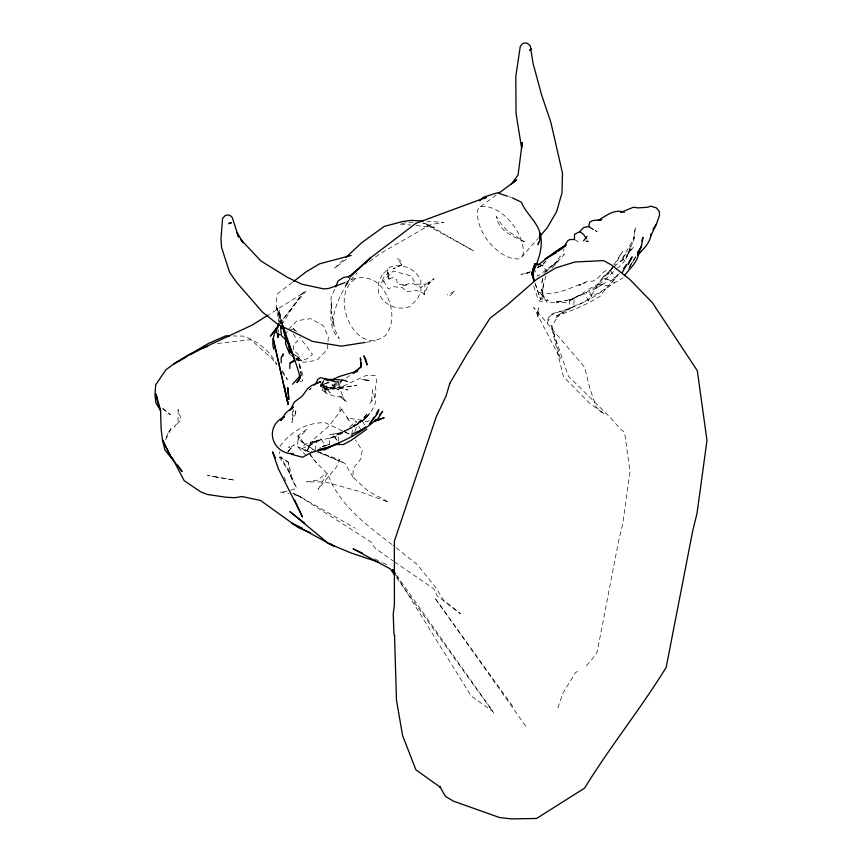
<?xml version="1.0" encoding="UTF-8"?>
<svg xmlns="http://www.w3.org/2000/svg" width="862" height="862" viewBox="0 0 862 862"><rect width="100%" height="100%" fill="white"/><g stroke="black" fill="none" stroke-linecap="round" stroke-linejoin="round"><path stroke-width="0.65" stroke-dasharray="4.31 3.23" d="M339.412 384.021L340.792 391.132L344.057 399.246L346.826 402.338L339.359 395.949L344.25 397.716L334.359 396.175L325.642 393.029L324.058 387.975L326.138 392.9L327.183 384.463L324.058 387.975L330.415 392.522L326.138 392.9L322.485 390.227L322.496 386.995L324.715 383.752L328.25 381.974M320.729 383.989L320.718 386.154L325.286 389.505L328.864 390.077L343.421 386.876L356.663 385.562L339.865 387.684L366.124 375.476L375.035 375.347L376.737 380.788L375.347 386.596L376.069 390.906L375.304 396.498L369.744 403.599L371.641 399.677L372.696 389.818L375.843 401.53C369.949 420.764 348.614 432.218 329.823 434.75L344.391 431.959L357.741 424.061L366.619 417.402L369.981 419.04M309.146 453.25L312.669 458.692L326.439 472.979L318.003 480.059L306.441 481.923L325.039 481.88L359.379 491.491L388.73 502.201L368.44 491.362L353 477.16L353.161 468.616L360.758 459.004L362.234 450.61L355.489 439.976M338.378 441.279L338.615 433.748L344.391 431.959C332.56 440.547 317.065 438.284 304.588 444.663L302.077 448.649L306.721 452.087L310.773 441.926L306.721 452.087M278.792 321.914L279.159 310.191L280.247 323.153M614.283 266.584L624.702 257.943L620.823 261.024L625.995 253.547L633.548 247.157L624.702 257.943L620.414 261.639L634.464 237.513L627.924 254.602L630.262 249.969L630.413 245.638C628.71 254.15 624.939 263.061 617.494 268.05M290.677 490.37L296.733 488.118L289.147 472.29L279.536 457.075L279.784 451.699M306.301 455.782L297.562 446.71L298.112 435.698L307.087 428.964L298.112 439.167L315.169 450.772M278.264 332.301L278.426 329.715M315.503 450.104L316.214 440.945L321.084 438.898L324.888 445.492L329.596 444.48L320.761 447.119L324.888 445.492L319.026 448.38M329.273 444.76L329.801 438.349L343.992 431.463L352.892 436.409M338.626 381.629L338.227 386.262L342.882 379.248M424.115 294.556L425.02 284.104L415.7 284.244L411.293 276.034L393.331 270.959L381.015 283.189L384.355 276.174L388.385 272.877L388.934 279.299L387.34 269.084L388.439 279.008L393.255 277.478L396.606 279.428L397.36 284.072L406.853 284.902L402.317 285.936L411.379 282.779L421.173 287.434L434.168 278.674L427.358 285.354L429.621 281.723L424.115 294.556L423.953 293.63L421.033 292.046L415.904 290.289L406.853 291.798L402.317 287.606L393.18 286.658L388.234 288.921L383.967 281.508L381.015 283.189M542.844 289.115L541.886 299.523L543.405 284.643L545.937 276.142M351.901 434.232L352.924 425.796L361.921 420.02L367.848 413.178L357.741 424.061L353.377 426.55L366.619 417.402M543.405 284.643L542.09 295.181L547.208 302.357C561.949 302.831 576.667 298.726 589.048 290.699C599.726 285.085 608.087 276.982 616.459 268.804M335.07 383.008L334.251 387.878L338.885 389.883L325.297 387.081L321.138 384.915L324.446 379.151M542.618 278.889L541.595 284.341L542.844 278.275M563.532 251.057L564.007 248.87M522.76 256.133C527.275 235.994 501.835 203.669 480.662 206.578L478.054 209.186C473.54 229.324 498.979 261.649 520.152 258.74L537.565 239M293.446 328.605L290.041 330.232L293.446 328.605L296.787 331.827M557.919 707.907L562.735 693.522L575.363 672.726L579.49 670.248M322.485 390.227L324.715 383.752L328.325 382.071M354.832 431.463L357.741 424.061L361.921 420.02L365.607 426.809M334.607 289.352L330.943 297.702L331.708 313.833L331.32 301.42C330.911 313.833 328.627 329.812 339.391 338.712L335.146 330.265L332.258 316.58L333.12 325.793C332.473 308.057 341.783 292.671 350.252 277.823L344.768 286.69L357.224 272.758M286.421 332.98L287.229 331.191M625.855 258.697L630.262 249.969M321.181 385.023L324.608 379.064M281.852 324.726L293.252 306.366L303.381 292.261L279.945 323.487M597.722 284.956L588.455 300.332L573.833 306.172L556.367 316.042C571.657 310.88 586.494 304.792 600.221 296.216C605.372 287.477 614.434 282.714 623.043 277.995M635.703 256.445L629.766 266.186L634.367 259.559M612.505 266.692L607.753 274.407L613.959 266.056M635.671 257.35L627.989 269.612L632.708 263.384M613.938 264.526L622.547 251.553L614.725 265.14M280.128 323.595L287.057 313.994L305.579 291.572L269.278 314.361M552.251 267.931L564.459 254.042L559.901 256.531L554.492 264.58L557.714 261.078L537.823 276.217L534.235 269.483M320.707 386.004L324.209 381.543L320.718 386.154L328.864 390.077L334.467 387.415L343.421 386.876L325.286 389.505L337.818 387.825L347.946 389.969L337.818 387.825L326.105 387.383L328.875 387.641L321.138 384.915M337.344 384.021L334.251 387.878L325.297 387.081L321.968 383.03M586.483 665.679L592.948 658.202L597.258 651.607L618.668 540.722L622.623 524.656L630.003 471.783L624.584 432.368L620.36 429.039L610.63 417.876L568.392 376.166L551.044 325.427L563.425 376.694L589.748 403.341L604.413 414.191L596.267 407.37L589.759 387.932L584.587 367.169L533.707 307.432L560.386 358.872L551.939 325.836L559.19 314.382L555.925 317.895L560.149 314.382L573.833 306.172L574.146 297.627L584.285 293.274L588.455 300.332L606.061 288.759M288.727 451.138L294.244 444.846L290.753 447.141L287.94 452.033L289.072 446.247L292.272 451.72M543.254 264.289L546.842 260.292L543.168 263.341M280.031 446.322C290.516 431.571 307.055 422.143 325.297 422.757L352.784 435.719M612.656 268.254L610.21 270.765L606.202 270.528L603.615 272.015L597.054 278.738L592.647 281.238L588.078 280.969L579.016 285.365L585.481 282.477C570.644 287.089 554.374 297.595 538.459 291.787L542.424 295.17L544.245 298.823L541.25 288.91L542.09 295.181L548.415 300.439L539.827 301.377L537.576 297.789L532.975 283.803M288.501 329.424L297.121 320.686L310.352 318.638L322.28 324.942L324.263 327.183L328.357 337.182L327.474 348.011L326.245 350.694L316.763 360.305L303.532 362.352L295.946 358.344M311.268 388.008L309.404 389.893L311.15 388.202M450.115 295.688L455.017 290.86L447.238 294.901M343.195 260.055L334.402 268.297L346.998 258.665M545.657 271.789L557.714 261.078L543.836 273.426L546.68 270.086L539.946 266.099M619.476 273.685L610.598 281.314L602.764 277.618L610.802 270.894L614.541 277.844L619.8 274.041M355.004 279.126C328.303 296.119 355.931 358.711 385.777 335.221C395.626 322.237 392.404 303.672 384.075 290.742C376.295 276.95 359.163 274.041 346.222 282.24M296.075 358.904L302.745 354.939M292.455 282.337L277.995 293.285C274.601 302.777 276.767 312.938 279.471 322.323M369.496 261.52L380.034 253.633L430.138 224.756L443.811 222.385L426.949 221.319M480.662 206.578L496.523 194.823M309.296 451.354L302.077 448.649L320.761 440.051L316.214 440.945L308.262 446.785L311.376 443.574L313.563 439.383L328.799 426.151L342.031 408.944L339.897 411.896L340.059 407.026L349.918 421.475L346.869 417.844L361.393 420.236L366.759 421.895L369.938 420.031M346.147 378.095L352.773 373.548M335.232 383.892L331.073 386.715L342.796 380.239M537.285 267.662L539.493 266.39L537.231 267.694M530.41 271.605L525.874 274.224L529.548 272.123L521.014 274.439L529.548 272.123M537.543 267.554L542.112 264.946M316.214 440.945L311.376 443.574L321.084 438.898M295.817 360.025L298.112 358.818L300.633 358.678L296.172 359.928M357.741 424.061L343.981 431.248L348.367 428.554L355.898 420.807L360.618 429.438M329.801 438.349L339.456 433.737M296.205 359.713L298.112 358.818L296.032 359.691M296.884 360.618L302.045 360.628L307.443 358.614L312.475 354.39L299.696 337.15M300.116 381.694L302.648 380.853L298.198 357.245L293.823 354.379M556.367 302.346L560.893 301.334L556.313 301.883L565.397 302.756L575.266 298.198L569.771 299.976L564.373 300.569M366.458 342.225L375.638 340.846M401.53 223.409L406.519 222.773M217.515 343.453L250.616 339.714L271.39 357.913L276.68 364.367C269.731 350.478 257.943 341.503 243.741 336.126L233.386 335.975M287.068 491.372L279.988 492.008L289.05 493.786M409.019 222.45L414.094 222.105M400.399 224.131L410.872 225.09M416.098 225.575L434.416 227.256L423.932 223.075M585.848 241.328L588.153 241.769L587.475 238.472M294.233 494.799L298.112 495.564L355.295 528.244M508.763 196.655L511.317 197.517M423.662 222.978L427.961 224.702L473.421 250.767L422.8 222.978M353 477.16L344.929 463.368L317.431 451.99L339.682 459.694L336.46 467.032L318.089 489.325L327.495 473.055C338.152 504.507 366.738 525.044 391.951 544.493M297.562 446.71L307.734 451.074L316.235 462.592M293.177 493.409L300.644 497.018L292.757 493.355M317.949 451.429L344.929 463.368M585.934 240.757L588.153 241.769M374.464 558.856L381.597 562.196M382.782 562.757L388.73 565.547M606.87 278.771L614.434 282.768M595.233 230.596L597.194 231.716L595.179 230.445M279.536 457.075L288.371 462.247L292.595 480.737L296.733 488.118M575.407 240.078L578.154 241.78M311.818 448.714L314.027 450.104M302.045 360.628L298.112 358.139L298.112 354.314L293.576 350.328L293.436 344.229L297.627 341.244L293.371 333.831M298.112 495.564L370.541 541.573L375.089 548.21L393.395 561.076M294.976 355.144L298.198 357.245M303.693 442.939L298.112 439.167L298.112 435.698L303.693 442.939L313.1 449.35M394.473 561.83L433.942 588.94L437.282 596.008L460.427 613.647L443.747 600.448L435.644 587.302L417.003 564.276L392.997 545.323M162.95 408.879L170.32 414.633L162.034 407.845M290.289 354.562L291.604 356.049M334.467 387.415L330.609 382.502L324.715 383.752L328.864 390.077M293.403 328.756L294.976 330.846M512.696 706.269L434.707 597.775L525.712 726.181M396.52 577.626L493.904 713.23M282.025 371.888L287.38 379.42L282.24 370.574M396.391 574.986L492.913 711.516L471.331 696.162L396.789 576.376M334.122 436.291L338.755 443.176M334.693 436.581L337.085 440.547M284.201 477.192L285.861 480.802M535.216 283.738L540.689 299.62L535.194 283.523M302.896 375.412L298.866 362.428L300.795 373.602M292.455 407.629L293.716 411.885L291.981 422.703L292.854 416.982L292.229 407.866M282.714 324.662L281.421 319.77L282.779 324.963M282.165 324.565L276.767 307.756L280.462 314.695L282.1 324.468M280.495 320.589L280.743 322.797M178.111 409.569L178.014 421.669L174.35 427.024L181.192 419.632L178.111 409.569M537.845 312.647L537.78 318.132L538.405 307.906L537.845 312.647M569.771 299.976L569.06 309.135C562.121 312.206 552.941 310.794 548.275 318.035L547.101 323.088L551.281 314.845C564.869 308.919 580.589 306.743 592.032 296.022L584.285 291.873L579.587 295.213L569.771 299.976M635.38 227.579L633.182 241.963L635.38 227.579M295.634 412.025L294.707 416.734L295.882 410.818L295.634 412.025M167.605 433.597L165.439 440.277L171.71 427.293L167.605 433.597M382.189 274.762L378.644 282.402L378.644 293.037C383.946 305.245 397.479 311.096 409.978 306.495L417.37 299.028L420.915 291.388L420.915 280.753C415.624 268.545 402.091 262.695 389.592 267.306L382.189 274.762M369.647 413.167L366.458 417.564L362.18 420.958L369.647 413.167M603.066 276.939L597.571 284.525L587.916 289.6L592.162 296.054C602.473 291.636 611.783 284.6 617.677 274.903L609.057 285.624L597.571 284.525L610.156 270.614L603.066 276.939M605.458 282.671L592.614 290.182L605.458 282.671M401.746 264.785L393.255 268.869L401.746 264.785L401.132 261.121L397.522 258.729L401.746 264.785M366.124 380.023L361.544 379.549L370.606 380.562L366.124 380.023M216.556 477.042L207.494 475.501L234.679 480.22L216.556 477.042M524.225 241.716C512.815 236.231 498.398 230.951 496.49 216.524L501.156 223.84L507.093 230.52L524.225 241.716M288.371 462.247L280.57 456.623L289.481 472.301L292.595 480.737L289.147 472.29L288.371 462.247M280.096 315.136L276.508 307.669L280.646 320.642L280.096 315.136"/><path stroke-width="1.29" d="M300.051 374.97L300.051 378.321C296.754 360.284 286.507 344.347 283.113 326.267M278.663 325.825L278.749 323.218M512.384 197.904L521.359 202.171C525.939 213.571 536.627 220.995 540.086 233.214L539.806 240.412L538.093 244.646L538.534 242.103M361.275 362.6L361.038 366.921L353.829 372.729L361.038 366.921L360.37 357.892L360.822 360.251M278.178 333.594L277.93 337.473L278.243 333.766M289.707 368.43L290.074 363.042L293.953 360.553M285.925 338.992L285.537 343.809L289.621 353.819M299.782 375.185L299.383 378.881L296.873 382.631L299.459 379.539M539.203 238.3L539.871 234.486M637.557 255.583L640.746 251.607L637.384 255.012C643.429 249.226 650.336 242.782 651.079 233.958M282.671 356.394L283.221 353.851L281.12 357.87L281.292 362.74M537.759 265.162C547.165 258.266 556.098 250.422 566.183 244.808L564.718 245.595L567.681 240.81L569.954 239.496L574.491 239.507L574.523 234.302L579.749 231.673L583.574 227.557L588.66 226.555L589.748 222.159L592.614 220.597L601.676 219.573L599.413 220.316M534.354 281.044L531.811 273.62L534.925 263.75L531.811 273.62L534.375 281.292M449.835 383.299L467.139 353.916L490.09 318.143L507.19 304.997L536.66 279.31L555.85 267.899L574.976 261.983L603.626 260.615L611.546 265.054L629.454 279.105L652.491 302.831L697.326 370.725L706.969 440.514L697.035 513.267L692.789 530.518L666.207 667.296C640.789 708.779 610.005 746.6 584.63 788.105L536.573 818.48L511.446 818.9L499.4 817.499L453.347 801.11L445.535 796.466L439.685 786.392L440.622 787.459L415.893 769.798L402.565 735.491L396.477 700.063L394.527 635.531L394.645 636.113L393.902 633.258L393.223 614.067L394.419 604.919L394.343 541.196L436.258 416.831L445.977 396.24L449.878 383.17M641.888 240.951L642.966 237.309L641.371 246.737L637.6 254.075L641.242 246.651L637.578 253.191M650.659 236.274L656.424 224.066L659.516 215.349L659.311 211.459L656.251 207.807L650.745 206.19L646.985 207.343L638.074 207.882L633.387 207.246L620.575 212.537M637.643 254.333L638.99 250.659L637.406 253.482M637.492 254.021L638.764 250.691C638.936 261.8 629.896 267.77 624.444 275.818M533.072 272.704C538.244 260.292 543.814 246.834 540.086 233.214M335.598 286.938L338.087 280.904L343.421 277.532L351.103 276.012L370.563 257.824L415.915 223.312L486.243 197.366L484.153 198.68M278.857 324.252L276.68 329.144L276.68 332.969L279.988 334.887M622.353 272.37L626.76 264.451L623.679 268.513M374.097 417.1L369.367 424.513L377.513 413.523L378.827 409.687L376.123 413.922M652.9 229.475L656.424 224.066M278.954 325.103C274.342 331.881 271.121 341.158 273.836 349.304M278.588 325.728L270.474 336.126L279.159 324.532M583.552 240.886L587.033 236.285M375.951 419.385L374.474 421.227C355.963 436.549 333.993 446.247 310.988 452.604L311.699 452.259L302.637 457.237L293.145 454.78L290.02 453.132M540.172 235.972L547.144 227.913L556.604 211.664L561.992 192.926L562.477 173.079L550.764 122.016L541.724 95.294L533.082 63.519L530.27 45.783L527.167 43.208L523.913 43.1L521.952 44.167L520.239 46.677L515.788 76.502L516.047 113.385L521.639 148.296L522.243 142.521L518.084 174.921L511.295 184.166L516.618 179.953L498.645 193.26M379.657 414.762L382.674 411.271L377.825 418.943L374.474 421.227L384.161 417.704L375.132 420.882L379.56 419.535L377.114 419.503M365.229 263.794L370.563 257.824L348.42 277.295L352.633 274.138M292.541 384.215L300.159 375.778M314.048 385.185L315.912 383.299L317.916 379.118L320.761 377.631L335.264 381.791L338.885 382.103M479.671 200.857L483.237 197.301L497.277 192.786L507.481 196.224M346.125 257.307L361.749 242.664L384.193 226.447L402.317 221.577L411.379 220.338L423.059 221.071M366.792 429.136L351.34 440.267L343.421 444.544L334.359 444.447M293.511 281.529L306.139 271.853L319.651 263.783L351.19 255.454M558.382 251.144L565.429 245.81L544.946 259.074L556.367 252.674M365.607 426.809L361.297 429.966L351.901 434.232M268.136 315.083L252.254 325.049L189.371 354.401L173.822 363.936L165.87 369.82L155.677 384.861L155.031 394.947L155.817 402.759L160.558 410.538L161.129 428.985L162.487 440.029L164.857 449.856L182.119 471.557L177.626 465.124M598.25 220.413C606.32 215.705 614.207 208.647 624.325 212.246M294.298 360.607L290.074 363.042L294.664 360.628M329.823 447.033L325.297 449.63L317.949 449.986M186.58 356.782L173.822 363.936L207.494 343.981L225.618 335.878L229.507 335.921M190.071 354.832L200.512 348.97L207.688 346.362M353.786 373.03L357.827 370.962L338.885 376.619L331.795 380.185M316.386 383.116L320.761 381.769L311.699 385.454L307.529 388.719L302.271 396.111L294.308 402.101L290.138 410.161L293.339 406.864L285.785 412.887L280.807 420.473L284.525 416.594C263.524 426.571 271.81 453.908 293.554 453.908M331.945 380.39L334.359 379.269L331.816 379.84M329.058 447.324L338.885 443.521M344.962 282.682L328.648 288.468L323.67 288.899L301.765 284.158L287.477 277.402L260.841 260.917L240.789 239.474L243.159 242.89L237.061 232.46L238.602 237.082L232.277 217.569L230.994 216.093L228.57 214.983L225.585 215.274L222.59 218.237L220.963 238.989L221.556 247.426L229.669 272.532L236.813 282.574L262.371 312.012L277.65 324.198L312.507 341.406L341.287 346.158L365.154 342.429M320.761 448.811L329.823 447.335M535.561 263.653L542.769 265.604M378.72 562.207L351.19 553.027L328.659 543.62L289.88 511.619L304.706 523.234M347.375 381.521L343.421 380.002L324.446 379.151L327.819 380.541M310.471 532.77L298.112 527.469L260.539 500.477L242.039 496.534L234.679 497.708L226.555 497.299L207.494 494.497L200.76 491.911L184.112 480.597L172.217 457.7M362.579 553.264L353.075 548.803L390.238 568.877L394.947 575.439M302.476 528.277L291.668 523.126L334.359 546.465L331.18 543.976M588.66 226.555L593.271 229.475M292.832 353.754L289.621 351.653L288.134 342.063M579.749 231.673L583.725 234.55L586.257 238.677M287.283 341.244L281.346 335.512L280.559 326.213L281.691 328.422M394.839 572.81L392.522 569.523L395.367 574.092M366.048 359.766L363.915 355.844L367.093 364.992L366.307 361.07M275.355 457.937L272.597 451.925L278.254 468.572L302.443 516.909L294.707 500.057M285.57 336.018L282.499 325.858M290.311 348.151L294.459 359.325L283.048 325.879M288.565 343.281L289.847 346.912L285.591 338.292L282.413 325.717M284.794 388.417L284.244 385.788L288.091 404.213L286.162 395.001M533.072 276.357L533.535 278.846L533.362 267.942M632.008 257.016L628.193 264.031L632.008 257.016M531.111 48.994L529.839 50.341L531.111 48.994M231.307 222.698L228.635 223.614L231.307 222.698M170.924 456.806L162.487 440.029L170.924 456.806M160.558 410.538L157.52 401.778L156.033 394.139L160.558 410.538M288.091 404.213L273.254 338.917L288.091 404.213M288.824 399.311L287.833 387.878L288.824 399.311"/></g></svg>
